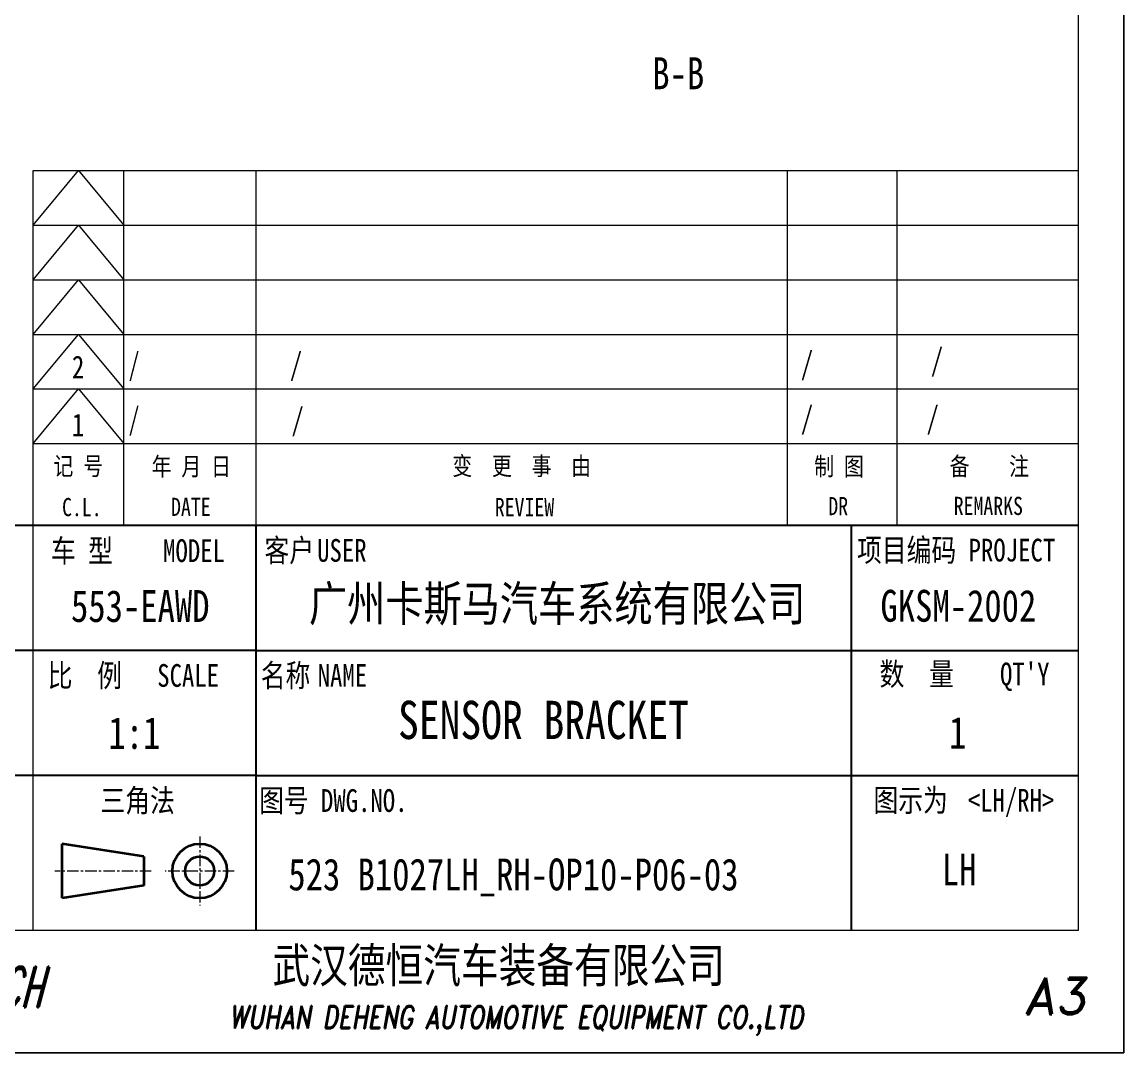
# Model space of a CAD drawing. Header units: millimetres. Extents: x -50143 to 104182, y -50696 to 54072.
# Drawn here: x -47738.6 to -47496.2, y 53477.5 to 53704.2 of the extents above; entities that cross this region are included whole.
import ezdxf
from ezdxf.enums import TextEntityAlignment as Align

# ---------------------------------------------------------------- set-up
doc = ezdxf.new("R2010")
doc.units = ezdxf.units.MM
doc.header["$LTSCALE"] = 0.5
doc.linetypes.add('AM_ISO08W050x2', pattern=[9, 6, -0.75, 1.5, -0.75])
doc.linetypes.add('CENTER', pattern=[2, 1.25, -0.25, 0.25, -0.25])
doc.layers.add('中心线', color=2, linetype='AM_ISO08W050x2', lineweight=18)
doc.layers.add('图框', color=7, linetype='Continuous', lineweight=18)
for name, color, linetype in [('图\\M+19E79\\M+195B6\\M+18E9A', 7, 'Continuous'), ('图号', 7, 'Continuous'), ('图名', 7, 'Continuous'), ('数量', 7, 'Continuous'), ('材质', 7, 'Continuous'), ('车型', 7, 'Continuous')]:
    doc.layers.add(name, color=color, linetype=linetype)
doc.layers.add('打印', color=7, linetype='Continuous', lineweight=15, plot=False)
doc.layers.add('打印-禁用', color=7, linetype='Continuous', lineweight=15, plot=False)
doc.styles.add('国标', font='simfang.ttf', dxfattribs={"width": 0.8})
doc.styles.add('标题\\M+18E9A', font='romand.shx', dxfattribs={"oblique": 10, "bigfont": 'bigfont.shx'})

# ---------------------------------------------------------------- blocks, each defined once
blk = doc.blocks.new('GZDEH零件A3图框V01版')
at = {"layer": '中心线', "color": 1, "linetype": 'CENTER', "lineweight": 5, "ltscale": 2}
for p, q in [((3175.82, -1822.66), (3175.82, -1830.26)), ((3170.49, -1826.46), (3159.89, -1826.46)), ((3179.62, -1826.46), (3172.02, -1826.46))]:
    blk.add_line(p, q, dxfattribs=at)
at = {"layer": '图\\M+19E79\\M+195B6\\M+18E9A', "color": 7}
blk.add_line((3272.49, -1788.46), (3092.49, -1788.46), dxfattribs=at)
at = {"layer": '图\\M+19E79\\M+195B6\\M+18E9A', "color": 9}
for p, q in [((3272.49, -1788.46), (3092.49, -1788.46)), ((3181.99, -1788.46), (3181.99, -1832.96)), ((3247.49, -1788.46), (3247.49, -1832.96)), ((3181.99, -1802.21), (3092.49, -1802.21)), ((3181.99, -1802.21), (3272.49, -1802.21)), ((3181.99, -1815.96), (3092.49, -1815.96)), ((3181.99, -1815.96), (3272.49, -1815.96))]:
    blk.add_line(p, q, dxfattribs=at)
at = {"layer": '图框', "linetype": 'Continuous'}
for p, q in [((3272.49, -1832.96), (3272.49, -1554.46)), ((3157.49, -1749.46), (3272.49, -1749.46)), ((3157.49, -1832.96), (3157.49, -1749.46)), ((2882.49, -1832.96), (3272.49, -1832.96))]:
    blk.add_line(p, q, dxfattribs=at)
at = {"layer": '图框', "color": 9}
for p, q in [((3157.49, -1755.46), (3162.49, -1749.46)), ((3162.49, -1749.46), (3167.49, -1755.46)), ((3167.49, -1788.46), (3167.49, -1749.46)), ((3240.49, -1788.46), (3240.49, -1749.46)), ((3252.49, -1749.46), (3252.49, -1788.46)), ((3157.49, -1755.46), (3272.49, -1755.46)), ((3157.49, -1761.46), (3162.49, -1755.46)), ((3162.49, -1755.46), (3167.49, -1761.46)), ((3157.49, -1761.46), (3272.49, -1761.46)), ((3157.49, -1767.46), (3162.49, -1761.46)), ((3162.49, -1761.46), (3167.49, -1767.46)), ((3157.49, -1767.46), (3272.49, -1767.46)), ((3157.49, -1773.46), (3162.49, -1767.46)), ((3162.49, -1767.46), (3167.49, -1773.46)), ((3157.49, -1773.46), (3272.49, -1773.46)), ((3157.49, -1779.46), (3162.49, -1773.46)), ((3162.49, -1773.46), (3167.49, -1779.46)), ((3157.49, -1779.46), (3272.49, -1779.46))]:
    blk.add_line(p, q, dxfattribs=at)
at = {"layer": '图框', "color": 9, "linetype": 'Continuous'}
blk.add_line((3181.99, -1749.46), (3181.99, -1832.96), dxfattribs=at)
at = {"layer": '图框', "color": 2, "linetype": 'ByBlock', "lineweight": 35}
for p, q in [((3169.69, -1824.86), (3160.69, -1823.46)), ((3160.69, -1829.46), (3160.69, -1823.46)), ((3169.69, -1824.86), (3169.69, -1828.06)), ((3169.69, -1828.06), (3160.69, -1829.46))]:
    blk.add_line(p, q, dxfattribs=at)
for radius in [3, 1.6]:
    blk.add_circle((3175.82, -1826.46), radius, dxfattribs=at)
at = {"layer": '打印-禁用', "linetype": 'Continuous'}
for p, q in [((3277.49, -1846.46), (3277.49, -1549.46)), ((2857.49, -1846.46), (3277.49, -1846.46))]:
    blk.add_line(p, q, dxfattribs=at)
at = {"layer": '图\\M+19E79\\M+195B6\\M+18E9A', "color": 9, "style": '国标', "width": 0.8}
for s, p in [('车 型', (3162.87, -1791.2)), ('MODEL', (3175.2, -1791.24))]:
    blk.add_text(s, height=2.5, dxfattribs=at).set_placement(p, align=Align.MIDDLE)
for s, p in [('客户', (3185.68, -1792.46)), ('USER', (3191.46, -1792.46))]:
    blk.add_text(s, height=2.5, dxfattribs=at).set_placement(p, align=Align.CENTER)
for s, p in [('项目编码 PROJECT', (3248.13, -1792.43)), ('比  例\u3000', (3159.1, -1806.21)), ('名称\u3000', (3182.54, -1806.21)), ('数  量', (3250.61, -1806.05)), ("QT'Y ", (3263.86, -1806.05)), ('SCALE', (3171.15, -1806.21)), ('NAME', (3188.8, -1806.21)), ('三角法', (3164.9, -1819.96)), ('图号', (3182.36, -1819.96)), ('DWG.NO.', (3189.16, -1819.96)), ('图示为', (3249.94, -1819.93)), ('<LH/RH>', (3260.31, -1819.93))]:
    blk.add_text(s, height=2.5, dxfattribs=at).set_placement(p)
at = {"layer": '图\\M+19E79\\M+195B6\\M+18E9A', "color": 7, "lineweight": -3, "style": '国标', "width": 0.8}
blk.add_text('武汉德恒汽车装备有限公司', height=3.8, dxfattribs=at).set_placement((3183.83, -1838.73))
at = {"layer": '图\\M+19E79\\M+195B6\\M+18E9A', "color": 7, "style": '标题\\M+18E9A'}
for s, height, oblique, width, p in [('DEH-TECH', 4.4, 15, 0.6, (3149.16, -1839.21)), ('WUHAN DEHENG AUTOMOTIVE EQUIPMENT CO.,LTD ', 2.5, 10, 0.75, (3211.26, -1842.9))]:
    blk.add_text(s, height=height, dxfattribs=dict(at, oblique=oblique, width=width)).set_placement(p, align=Align.MIDDLE)
at = {"layer": '图\\M+19E79\\M+195B6\\M+18E9A', "color": 7, "style": '标题\\M+18E9A', "oblique": 10}
blk.add_text('A3', height=4, dxfattribs=at).set_placement((3269.91, -1840.2), align=Align.MIDDLE)
at = {"layer": '图框', "color": 9, "style": '国标', "width": 0.8}
for s, p in [('记 号', (3162.47, -1782.94)), ('年 月 日', (3174.9, -1782.98)), ('变  更  事  由', (3211.24, -1782.93)), ('C.L.', (3162.86, -1787.45)), ('DATE', (3174.85, -1787.42)), ('REVIEW', (3211.55, -1787.45))]:
    blk.add_text(s, height=2, dxfattribs=at).set_placement(p, align=Align.CENTER)
for s, p in [('制 图', (3246.15, -1781.95)), ('备    注', (3262.68, -1781.92)), ('DR', (3246.06, -1786.34)), ('REMARKS', (3262.57, -1786.32))]:
    blk.add_text(s, height=2, dxfattribs=at).set_placement(p, align=Align.MIDDLE)
blk = doc.blocks.new('DEH A3')
at = {"layer": '图框'}
blk.add_blockref('GZDEH零件A3图框V01版', (-2857.49, 1846.46), dxfattribs=at)

msp = doc.modelspace()

# ---------------------------------------------------------------- linework, layer by layer
at = {"layer": '打印'}
msp.add_lwpolyline([(-48336.167, 54071.549), (-47496.167, 54071.549), (-47496.167, 53477.549), (-48336.167, 53477.549)], close=True, dxfattribs=at)

# ---------------------------------------------------------------- block references
at = {"layer": '图框', "xscale": 2, "yscale": 2, "zscale": 2}
msp.add_blockref('DEH A3', (-48336.167, 53477.549), dxfattribs=at)

# ---------------------------------------------------------------- texts
at = {"layer": '图\\M+19E79\\M+195B6\\M+18E9A', "color": 3, "style": '国标'}
for s, height, width, p in [('/', 5, 0.8, (-47538.676, 53627.432)), ('2', 5, 0.8, (-47727.612, 53625.861)), ('/', 5, 0.705904, (-47715.147, 53626.493)), ('/', 5, 0.8, (-47679.676, 53626.493)), ('/', 5, 0.8, (-47567.266, 53626.69)), ('/', 5, 0.705904, (-47715.147, 53614.493)), ('/', 5, 0.8, (-47679.332, 53614.323)), ('/', 5, 0.8, (-47567.266, 53614.69)), ('/', 5, 0.8, (-47539.604, 53614.712)), ('1', 5, 0.8, (-47727.633, 53613.141)), ('广州卡斯马汽车系统有限公司', 7.7, 0.8, (-47675.477, 53572.51)), ('GKSM-2002', 7, 0.8, (-47549.733, 53572.369)), ('1:1', 7, 0.8, (-47719.566, 53544.415))]:
    msp.add_text(s, height=height, dxfattribs=dict(at, width=width)).set_placement(p)
at = {"layer": '图\\M+19E79\\M+195B6\\M+18E9A', "color": 3, "style": '国标', "width": 0.8}
msp.add_text('LH', height=7, dxfattribs=at).set_placement((-47532.424, 53514.381), align=Align.CENTER)
at = {"layer": '图号', "color": 3, "style": '国标', "width": 0.8}
msp.add_text('523 B1027LH_RH-OP10-P06-03', height=7, dxfattribs=at).set_placement((-47680.008, 53513.296))
at = {"layer": '图名', "color": 3, "style": '国标', "width": 0.8}
msp.add_text('SENSOR BRACKET', height=8.4, dxfattribs=at).set_placement((-47623.863, 53546.576), align=Align.CENTER)
at = {"layer": '数量', "color": 3, "style": '国标', "width": 0.8}
msp.add_text('1', height=7, dxfattribs=at).set_placement((-47532.731, 53544.446), align=Align.CENTER)
at = {"layer": '材质', "color": 3, "style": '国标', "width": 0.8}
msp.add_text('B-B', height=7, dxfattribs=at).set_placement((-47594.214, 53689.444), align=Align.CENTER)
at = {"layer": '车型', "color": 3, "style": '国标', "width": 0.8}
msp.add_text('553-EAWD', height=7, dxfattribs=at).set_placement((-47712.578, 53572.311), align=Align.CENTER)

doc.saveas('drawing.dxf')
